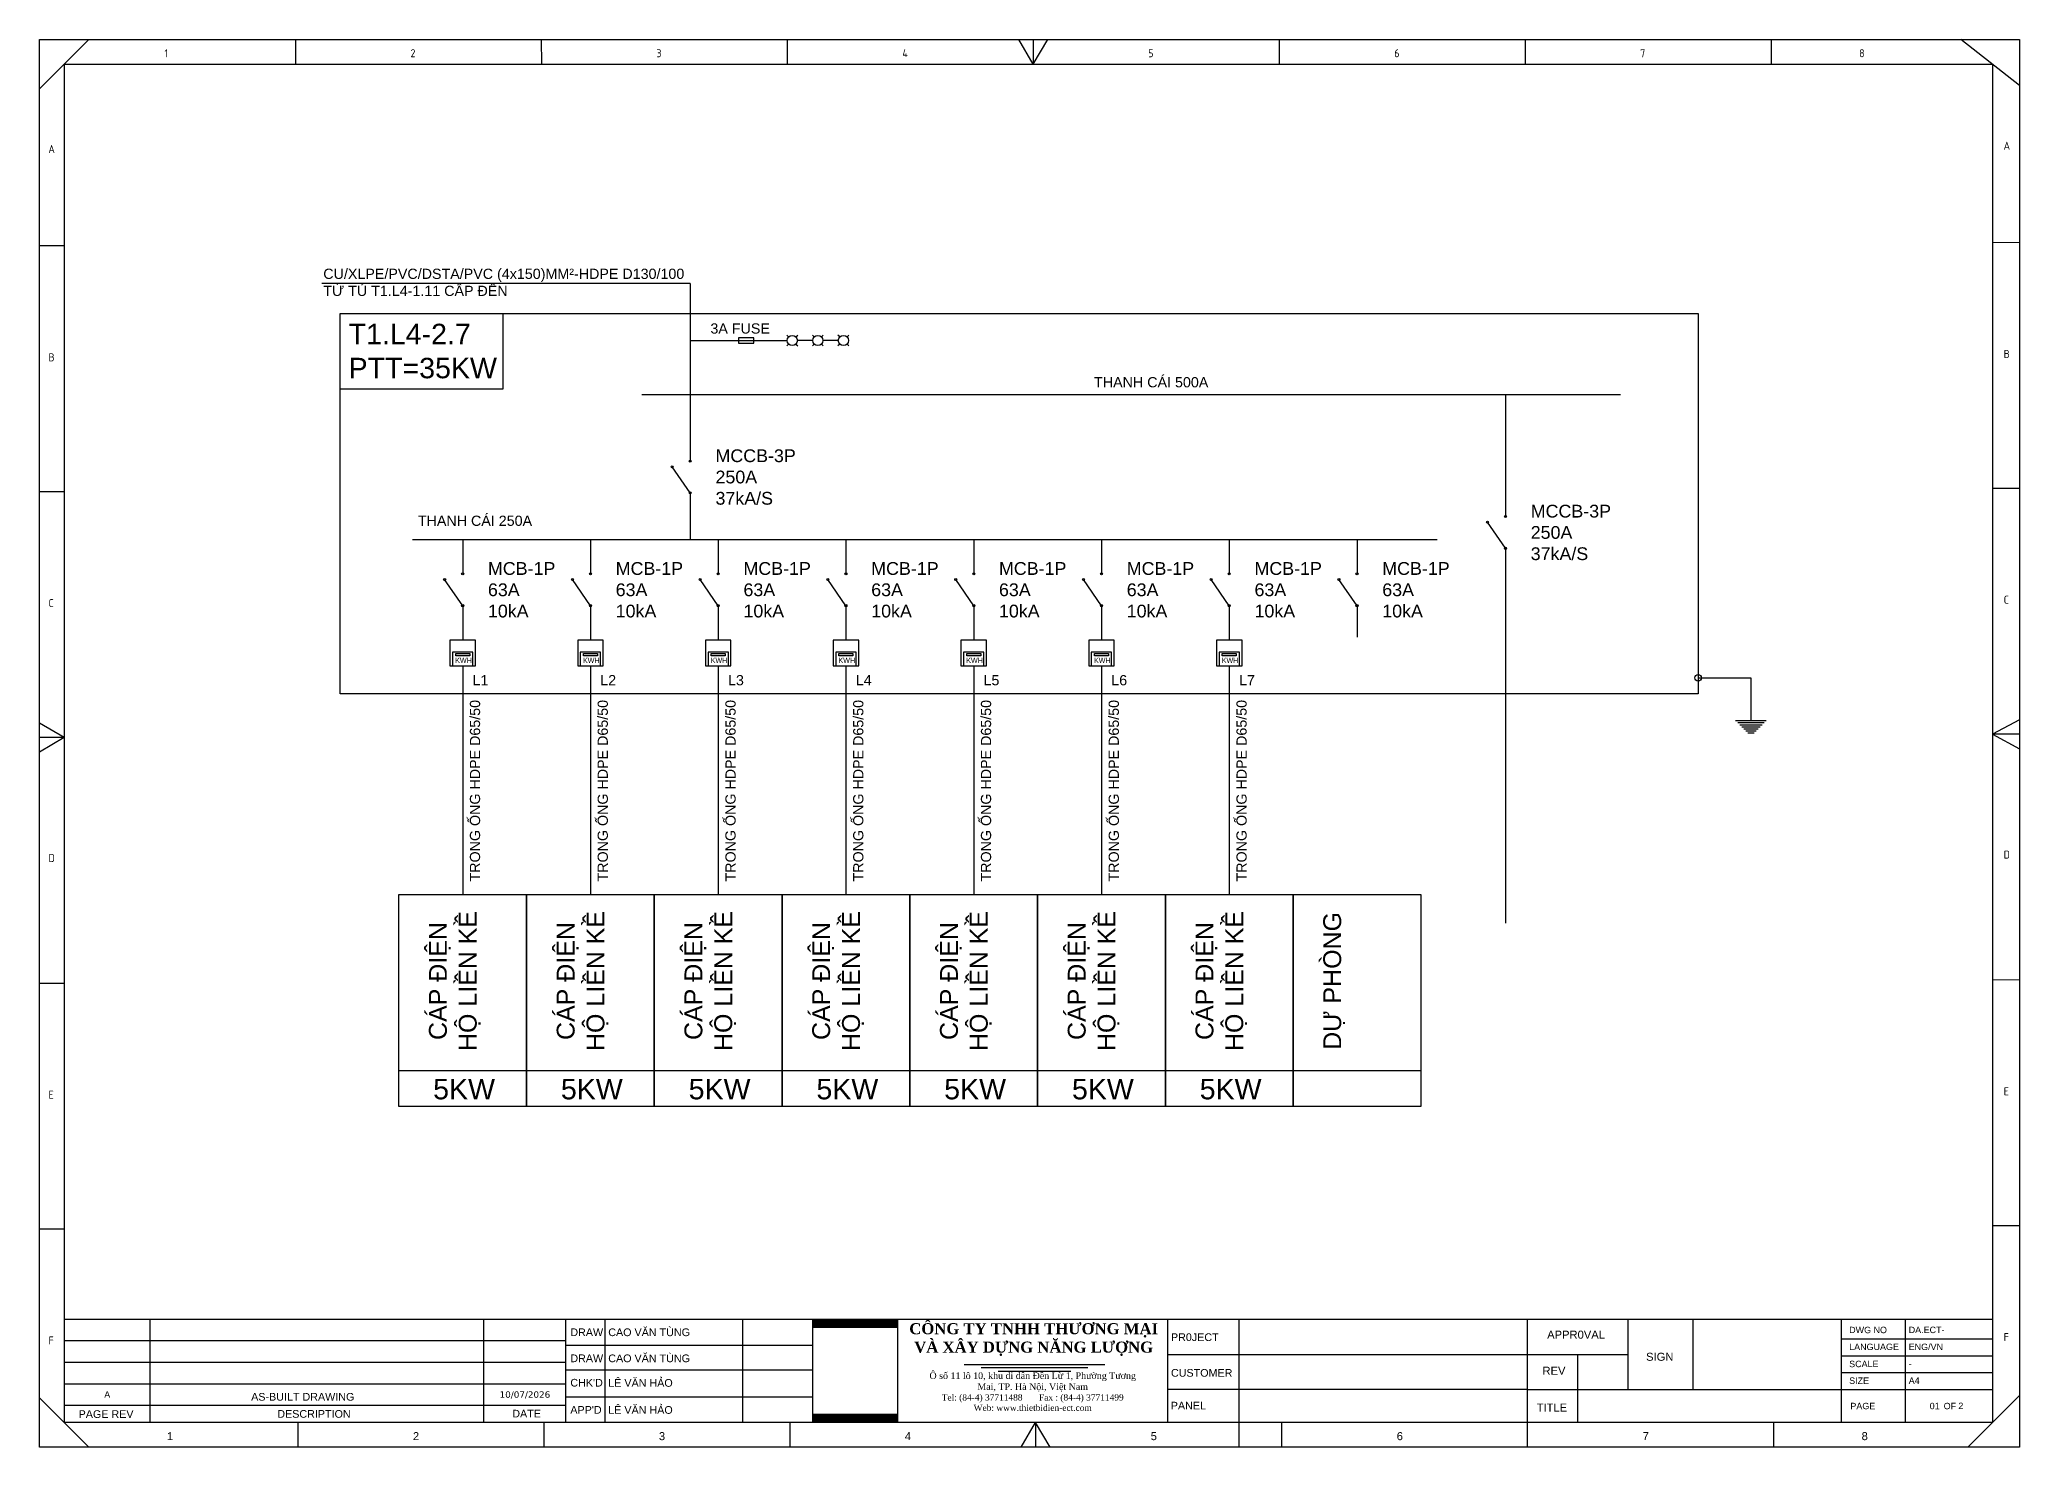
# Model space of a CAD drawing. Header units: millimetres. Extents: x -33730 to 17150, y -76829 to -27437.
# Drawn here: x -14524 to -8597, y -34583 to -30366 of the extents above; entities that cross this region are included whole.
import ezdxf
from ezdxf.enums import TextEntityAlignment as Align

# ---------------------------------------------------------------- set-up
doc = ezdxf.new("R2010")
doc.units = ezdxf.units.MM
doc.header["$LTSCALE"] = 3
doc.layers.add('0 @ 1', color=7, linetype='Continuous')
doc.layers.add('@.VISIBLE', color=7, linetype='Continuous')
doc.styles.add('Annotative', font='arial.ttf')
doc.styles.add('CET-H', font='verdana.ttf', dxfattribs={"height": 4})
doc.styles.add('ROMANS', font='isocp.shx', dxfattribs={"height": 2})
doc.styles.get("Standard").update_dxf_attribs({"font": 'arial.ttf'})

# ---------------------------------------------------------------- blocks, each defined once
blk = doc.blocks.new('DEN BAO PHA_KY HIEU')
for p, q in [((51.78, 11.48), (51.43, 11.83)), ((53.2, 11.48), (53.55, 11.83)), ((56.78, 11.48), (56.43, 11.83)), ((58.2, 11.48), (58.55, 11.83)), ((61.78, 11.48), (61.43, 11.83)), ((63.2, 11.48), (63.55, 11.83)), ((51.78, 10.06), (51.43, 9.71)), ((53.2, 10.06), (53.55, 9.71)), ((56.49, 10.77), (53.49, 10.77)), ((56.78, 10.06), (56.43, 9.71)), ((58.2, 10.06), (58.55, 9.71)), ((61.49, 10.77), (58.49, 10.77)), ((61.78, 10.06), (61.43, 9.71)), ((63.2, 10.06), (63.55, 9.71))]:
    blk.add_line(p, q)
for centre in [(52.49, 10.77), (57.49, 10.77), (62.49, 10.77)]:
    blk.add_circle(centre, 1)
blk = doc.blocks.new('KHUNG TEN CHUAN CET')
at = {"color": 134, "lineweight": 25}
for p, q in [((0, 219.81), (309.02, 219.81)), ((0, 0), (0, 219.81)), ((7.68, 219.81), (0, 212.13)), ((39.92, 219.81), (39.93, 215.97)), ((78.31, 219.81), (78.32, 215.97)), ((116.7, 219.81), (116.7, 215.97)), ((155.09, 215.97), (152.83, 219.81)), ((155.09, 219.81), (155.09, 215.97)), ((155.09, 215.97), (157.36, 219.81)), ((193.47, 219.81), (193.48, 215.97)), ((231.86, 219.81), (231.87, 215.97)), ((270.25, 219.81), (270.26, 215.97)), ((309.02, 212.63), (299.87, 219.81)), ((309.02, 219.81), (309.02, 0)), ((3.85, 215.97), (304.81, 215.97)), ((3.85, 215.97), (3.85, 3.83)), ((304.81, 215.97), (304.81, 3.83)), ((3.85, 187.57), (0, 187.57)), ((309.02, 188.1), (304.81, 188.09)), ((3.85, 149.18), (0, 149.18)), ((309.02, 149.71), (304.81, 149.71)), ((3.85, 110.79), (0, 113.06)), ((309.02, 113.59), (304.81, 111.32)), ((309.02, 111.32), (304.81, 111.32)), ((304.81, 111.32), (309.02, 109.06)), ((3.85, 110.79), (0, 110.79)), ((3.85, 110.79), (0, 108.53)), ((3.85, 72.4), (0, 72.4)), ((309.02, 72.94), (304.81, 72.93)), ((3.85, 34.02), (0, 34.01)), ((308.96, 34.55), (304.81, 34.54)), ((3.85, 19.95), (304.81, 19.95)), ((17.27, 3.85), (17.27, 19.95)), ((88.26, 3.83), (88.26, 19.95)), ((109.76, 3.83), (109.76, 19.95)), ((187.25, 0), (187.25, 19.95)), ((232.25, 0), (232.25, 19.95)), ((247.9, 19.95), (247.9, 8.98)), ((258.12, 8.98), (258.12, 19.95)), ((281.24, 8.98), (281.24, 19.95)), ((291.24, 8.98), (291.24, 19.95)), ((3.85, 16.64), (82.14, 16.64)), ((281.24, 16.9), (304.81, 16.9)), ((3.85, 13.25), (82.14, 13.25)), ((176.12, 14.45), (247.9, 14.45)), ((232.25, 14.45), (247.9, 14.45)), ((240.08, 3.83), (240.08, 14.45)), ((281.24, 14.26), (304.81, 14.26)), ((3.85, 9.87), (82.14, 9.87)), ((281.24, 11.62), (304.81, 11.62)), ((7.68, 0), (0, 7.68)), ((3.85, 6.51), (82.14, 6.51)), ((232.25, 8.98), (176.12, 8.98)), ((232.25, 8.98), (304.81, 8.98)), ((281.24, 3.83), (281.24, 8.98)), ((291.24, 3.83), (291.24, 8.98)), ((309.02, 8.05), (300.98, 0)), ((304.81, 3.83), (3.85, 3.83)), ((40.3, 3.83), (40.31, 0)), ((153.2, 0), (155.47, 3.83)), ((155.46, 3.83), (155.47, 0)), ((157.73, 0), (155.47, 3.83)), ((270.63, 3.83), (270.63, -0.07)), ((309.02, 0), (0, 0))]:
    blk.add_line(p, q, dxfattribs=at)
at = {"color": 134, "lineweight": 25, "ltscale": 50}
for p, q in [((69.36, 3.83), (69.36, 19.95)), ((82.14, 3.83), (82.14, 19.95)), ((120.7, 3.83), (120.7, 19.95)), ((133.95, 3.83), (133.95, 19.95)), ((176.12, 3.83), (176.12, 19.95)), ((82.14, 15.88), (120.7, 15.88)), ((82.14, 12.04), (120.7, 12.04)), ((82.14, 7.82), (120.7, 7.82)), ((78.69, 3.83), (78.69, 0)), ((117.08, 3.83), (117.08, 0)), ((193.85, 3.83), (193.86, 0))]:
    blk.add_line(p, q, dxfattribs=at)
at = {"color": 6}
for p, q in [((144.33, 12.9), (166.25, 12.9)), ((146.99, 12.4), (163.59, 12.4)), ((149.64, 11.85), (160.94, 11.85))]:
    blk.add_line(p, q, dxfattribs=at)
at = {"color": 7, "true_color": 0xffffff, "const_width": 1.35}
for points in [[(120.75, 19.26), (133.91, 19.26)], [(120.75, 4.52), (133.91, 4.52)]]:
    blk.add_lwpolyline(points, dxfattribs=at)
at = {"color": 134, "lineweight": 25, "style": 'ROMANS'}
for s, p in [('1', (19.5, 217.05)), ('2', (57.89, 217.05)), ('3', (96.28, 217.05)), ('4', (134.67, 217.05)), ('5', (173.05, 217.05)), ('6', (211.45, 217.05)), ('7', (249.83, 217.05)), ('8', (284.01, 217.05)), ('A', (1.37, 202.08)), ('A', (306.55, 202.61)), ('B', (1.4, 169.56)), ('B', (306.57, 170.09)), ('C', (306.57, 131.71)), ('C', (1.4, 131.18)), ('D', (306.57, 91.9)), ('D', (1.4, 91.37)), ('E', (1.4, 54.4)), ('E', (306.57, 54.93)), ('F', (1.4, 16.01)), ('F', (306.57, 16.54))]:
    blk.add_text(s, height=1.25, dxfattribs=at).set_placement(p)
at = {"color": 1, "insert": (155.16, 19.34), "char_height": 1.7247, "width": 46.2113, "attachment_point": 2}
blk.add_mtext('{\\fTimes New Roman|b1|i0|c0|p18;CÔNG TY TNHH THƯƠNG MẠI \\PVÀ XÂY DỰNG NĂNG LƯỢNG}', dxfattribs=at)
at = {"color": 3, "insert": (155.01, 11.66), "char_height": 0.99989, "width": 34.762, "attachment_point": 2}
blk.add_mtext('{\\fTimes New Roman|b0|i0|c163|p18;\\H1.029x;Ô số 11 lô 10, khu di dân Đền Lừ 1, Phường \\fTimes New Roman|b0|i0|c0|p18;Tương\\fTimes New Roman|b0|i0|c163|p18; Mai,\\fTimes New Roman|b0|i0|c0|p18; TP. Hà Nội, Việt Nam\\H0.9429x;\\P\\fTimes New Roman|b0|i0|c238|p18;Tel: (84-4) 37711488       Fax : (84-4) 37711499     \\PWeb: www.thietbidien-ect.com\\P\\fTimes New Roman|b0|i0|c0|p18;\\H1.03x;     }', dxfattribs=at)
at = {"style": 'Annotative'}
for tag, p in [('DRAWING_NO', (291.74, 17.78)), ('SCALE', (291.74, 12.47)), ('SIZE', (291.74, 9.86)), ('TOTAL_PAGE', (299.49, 5.93))]:
    blk.add_attdef(tag, p, '', height=1, dxfattribs=at)
for tag, p in [('DRAW_1', (88.76, 17.91)), ('DRAW_2', (88.76, 13.85)), ('CHECKED', (88.76, 10.01)), ('APPROVED', (88.76, 5.79))]:
    blk.add_attdef(tag, text='', height=1.2, dxfattribs=at).set_placement(p, align=Align.MIDDLE_LEFT)
for tag, height, style, p in [('PR0JECT', 1.2, 'Annotative', (209.75, 17.19)), ('CUSTOMER', 1.2, 'Annotative', (209.75, 11.6)), ('REV', 1, 'Annotative', (10.56, 8.19)), ('DATE', 1, 'CET-H', (75.75, 8.19)), ('PR0JECT_N0.', 1.2, 'Annotative', (209.75, 6.47)), ('TEN_BAN_VE', 1.2, 'Annotative', (260.66, 6.41))]:
    blk.add_attdef(tag, text='', height=height, dxfattribs=dict(style=style)).set_placement(p, align=Align.MIDDLE_CENTER)
blk.add_attdef('PAGE', text='', height=1, dxfattribs=at).set_placement((296.57, 5.9), align=Align.RIGHT)
at = {"layer": '0 @ 1', "color": 134, "lineweight": 25, "style": 'Annotative'}
for s, height, p in [('DWG NO', 1, (282.45, 17.78)), ('PR0JECT', 1.2, (176.59, 16.55)), ('APPR0VAL', 1.249, (235.31, 16.92)), ('LANGUAGE ', 1, (282.45, 15.14)), ('ENG/VN', 1, (291.74, 15.14)), ('REV', 1.249, (234.58, 11.29)), ('SIGN', 1.249, (250.75, 13.47)), ('SCALE ', 1, (282.45, 12.47)), ('CUSTOMER', 1.2, (176.59, 10.98)), ('SIZE ', 1, (282.45, 9.86)), ('AS-BUILT DRAWING', 1.2, (33.02, 7.24)), ('PANEL', 1.2, (176.56, 5.86)), ('TITLE ', 1.249, (233.67, 5.53)), ('PAGE ', 1, (282.64, 5.9)), ('OF', 1, (297.2, 5.9)), ('PAGE REV', 1.2, (6.09, 4.54)), ('DESCRIPTION', 1.2, (37.1, 4.57)), ('DATE', 1.2, (73.78, 4.61)), ('1', 1.25, (19.88, 1.07)), ('2', 1.25, (58.27, 1.07)), ('3', 1.25, (96.66, 1.07)), ('4', 1.25, (135.05, 1.07)), ('5', 1.25, (173.43, 1.07)), ('6', 1.25, (211.83, 1.07)), ('7', 1.25, (250.21, 1.07)), ('8', 1.25, (284.39, 1.07))]:
    blk.add_text(s, height=height, dxfattribs=at).set_placement(p)
for s, p in [('DRAW', (82.84, 17.92)), ('DRAW', (82.84, 13.85)), ("CHK'D", (82.84, 10.04)), ("APP'D", (82.84, 5.8))]:
    blk.add_text(s, height=1.2, dxfattribs=at).set_placement(p, align=Align.MIDDLE_LEFT)
blk = doc.blocks.new('*U2408')
ref = blk.add_blockref('KHUNG TEN CHUAN CET', (-14523.9, -34581.7), dxfattribs=dict(xscale=19.18109915809952, yscale=19.18109915809952, zscale=19.18109915809952))
ref.add_attrib('DATE', '10/07/2026', dxfattribs={"layer": '0 @ 1', "height": 19.18, "style": 'CET-H'}).set_placement((-13070.9, -34424.6), align=Align.MIDDLE_CENTER)
ref.add_attrib('APPROVED', 'LÊ VĂN HẢO', dxfattribs={"layer": '0 @ 1', "height": 23.02, "style": 'Annotative'}).set_placement((-12821.4, -34470.7), align=Align.MIDDLE_LEFT)
ref.add_attrib('CHECKED', 'LÊ VĂN HẢO', dxfattribs={"layer": '0 @ 1', "height": 23.02, "style": 'Annotative'}).set_placement((-12821.4, -34389.7), align=Align.MIDDLE_LEFT)
ref.add_attrib('DRAW_2', 'CAO VĂN TÙNG', dxfattribs={"layer": '0 @ 1', "height": 23.017, "style": 'Annotative'}).set_placement((-12821.4, -34316.1), align=Align.MIDDLE_LEFT)
ref.add_attrib('DRAW_1', 'CAO VĂN TÙNG', dxfattribs={"layer": '0 @ 1', "height": 23.017, "style": 'Annotative'}).set_placement((-12821.4, -34238), align=Align.MIDDLE_LEFT)
ref.add_attrib('TOTAL_PAGE', '2', (-8779.3, -34468), dxfattribs={"layer": '0 @ 1', "height": 19.2, "style": 'Annotative'})
ref.add_attrib('PAGE', '01', dxfattribs={"layer": '0 @ 1', "height": 19.18, "style": 'Annotative'}).set_placement((-8835.4, -34468.5), align=Align.RIGHT)
ref.add_attrib('DRAWING_NO', 'DA.ECT-', (-8928, -34240.5), dxfattribs={"layer": '0 @ 1', "height": 19.18, "style": 'Annotative'})
ref.add_attrib('SIZE', 'A4', (-8928, -34392.5), dxfattribs={"layer": '0 @ 1', "height": 19.18, "style": 'Annotative'})
ref.add_attrib('SCALE', '-', (-8928, -34342.4), dxfattribs={"layer": '0 @ 1', "height": 19.2, "style": 'Annotative'})
ref.add_attrib('REV', 'A', dxfattribs={"layer": '0 @ 1', "height": 19.2, "style": 'Annotative'}).set_placement((-14321.4, -34424.6), align=Align.MIDDLE_CENTER)

msp = doc.modelspace()

# ---------------------------------------------------------------- linework, layer by layer
for p, q in [((-12575.96, -31096.64), (-13679.21, -31096.64)), ((-12575.96, -31096.64), (-12575.96, -31565.4)), ((-12575.96, -31267), (-12431.23, -31267)), ((-12431.23, -31267), (-12385.33, -31267)), ((-12385.33, -31267), (-12285.69, -31267)), ((-12720.76, -31428.41), (-9791.09, -31428.41)), ((-10135.23, -31428.39), (-10135.23, -31691.47)), ((-12575.96, -31565.4), (-12575.96, -31628.48)), ((-12575.96, -31723.55), (-12629.94, -31645.28)), ((-10135.23, -31691.47), (-10135.23, -31794.48)), ((-12575.96, -31723.55), (-12575.96, -31817.9)), ((-12575.96, -31817.9), (-12575.96, -31863.26)), ((-10135.23, -31889.56), (-10189.2, -31811.28)), ((-13407.27, -31863.26), (-10340.21, -31863.26)), ((-13257.22, -31863.26), (-13257.22, -31966.27)), ((-12874.72, -31863.26), (-12874.72, -31966.27)), ((-12492.22, -31863.26), (-12492.22, -31966.27)), ((-12109.72, -31863.26), (-12109.72, -31966.27)), ((-11727.22, -31863.26), (-11727.22, -31966.27)), ((-11344.72, -31863.26), (-11344.72, -31966.27)), ((-10962.22, -31863.26), (-10962.22, -31966.27)), ((-10579.72, -31863.26), (-10579.72, -31966.27)), ((-10135.23, -31889.56), (-10135.23, -31983.91)), ((-13257.22, -32061.35), (-13311.19, -31983.08)), ((-12874.72, -32061.35), (-12928.69, -31983.08)), ((-12492.22, -32061.35), (-12546.19, -31983.08)), ((-12109.72, -32061.35), (-12163.69, -31983.08)), ((-11727.22, -32061.35), (-11781.19, -31983.08)), ((-11344.72, -32061.35), (-11398.69, -31983.08)), ((-10962.22, -32061.35), (-11016.19, -31983.08)), ((-10579.72, -32061.35), (-10633.69, -31983.08)), ((-10135.23, -31983.91), (-10135.23, -33012.14)), ((-13257.22, -32061.35), (-13257.22, -32155.7)), ((-12874.72, -32061.35), (-12874.72, -32155.7)), ((-12492.22, -32061.35), (-12492.22, -32155.7)), ((-12109.72, -32061.35), (-12109.72, -32155.7)), ((-11727.22, -32061.35), (-11727.22, -32155.7)), ((-11344.72, -32061.35), (-11344.72, -32155.7)), ((-10962.22, -32061.35), (-10962.22, -32155.7)), ((-10579.72, -32061.35), (-10579.72, -32155.7)), ((-13257.22, -32155.7), (-13257.22, -32164.87)), ((-12874.72, -32155.7), (-12874.72, -32164.87)), ((-12492.22, -32155.7), (-12492.22, -32164.87)), ((-12109.72, -32155.7), (-12109.72, -32164.87)), ((-11727.22, -32155.7), (-11727.22, -32164.87)), ((-11344.72, -32155.7), (-11344.72, -32164.87)), ((-10962.22, -32155.7), (-10962.22, -32164.87)), ((-13257.22, -32241.37), (-13257.22, -32926.86)), ((-12874.72, -32241.37), (-12874.72, -32926.86)), ((-12492.22, -32241.37), (-12492.22, -32926.86)), ((-12109.72, -32241.37), (-12109.72, -32926.86)), ((-11727.22, -32241.37), (-11727.22, -32926.86)), ((-11344.72, -32241.37), (-11344.72, -32926.86)), ((-10962.22, -32241.37), (-10962.22, -32926.86)), ((-9558.08, -32277.29), (-9400.21, -32277.29)), ((-9400.21, -32277.29), (-9400.21, -32405.59)), ((-9446.11, -32405.59), (-9354.31, -32405.59)), ((-9439.99, -32411.71), (-9360.43, -32411.71)), ((-9433.87, -32417.83), (-9366.55, -32417.83)), ((-9427.75, -32423.95), (-9372.67, -32423.95)), ((-9421.63, -32430.07), (-9378.79, -32430.07)), ((-9415.51, -32436.19), (-9384.91, -32436.19)), ((-9409.39, -32442.31), (-9391.03, -32442.31)), ((-13448.47, -33453.76), (-13065.97, -33453.76)), ((-13065.97, -33453.76), (-12683.47, -33453.76)), ((-12683.47, -33453.76), (-12300.97, -33453.76)), ((-12300.97, -33453.76), (-11918.47, -33453.76)), ((-11918.47, -33453.76), (-11535.97, -33453.76)), ((-11535.97, -33453.76), (-11153.47, -33453.76)), ((-11153.47, -33453.76), (-10770.97, -33453.76)), ((-10770.97, -33453.76), (-10388.47, -33453.76))]:
    msp.add_line(p, q)
for points in [[(-13623.97, -31186.59), (-13136.61, -31186.59), (-13136.61, -31412.56), (-13623.97, -31412.56)], [(-13623.97, -31186.61), (-9558.08, -31186.61), (-9558.08, -32325.48), (-13623.97, -32325.48)], [(-12431.23, -31274.65), (-12385.33, -31274.65), (-12385.33, -31259.35), (-12431.23, -31259.35)], [(-13295.47, -32241.37), (-13218.97, -32241.37), (-13218.97, -32164.87), (-13295.47, -32164.87)], [(-12912.97, -32241.37), (-12836.47, -32241.37), (-12836.47, -32164.87), (-12912.97, -32164.87)], [(-12530.47, -32241.37), (-12453.97, -32241.37), (-12453.97, -32164.87), (-12530.47, -32164.87)], [(-12147.97, -32241.37), (-12071.47, -32241.37), (-12071.47, -32164.87), (-12147.97, -32164.87)], [(-11765.47, -32241.37), (-11688.97, -32241.37), (-11688.97, -32164.87), (-11765.47, -32164.87)], [(-11382.97, -32241.37), (-11306.47, -32241.37), (-11306.47, -32164.87), (-11382.97, -32164.87)], [(-11000.47, -32241.37), (-10923.97, -32241.37), (-10923.97, -32164.87), (-11000.47, -32164.87)], [(-13287.64, -32241.37), (-13226.79, -32241.37), (-13226.79, -32200.44), (-13287.64, -32200.44)], [(-13278.11, -32204.78), (-13236.32, -32204.78), (-13236.32, -32211.97), (-13278.11, -32211.97)], [(-12905.14, -32241.37), (-12844.29, -32241.37), (-12844.29, -32200.44), (-12905.14, -32200.44)], [(-12895.61, -32204.78), (-12853.82, -32204.78), (-12853.82, -32211.97), (-12895.61, -32211.97)], [(-12522.64, -32241.37), (-12461.79, -32241.37), (-12461.79, -32200.44), (-12522.64, -32200.44)], [(-12513.11, -32204.78), (-12471.32, -32204.78), (-12471.32, -32211.97), (-12513.11, -32211.97)], [(-12140.14, -32241.37), (-12079.29, -32241.37), (-12079.29, -32200.44), (-12140.14, -32200.44)], [(-12130.61, -32204.78), (-12088.82, -32204.78), (-12088.82, -32211.97), (-12130.61, -32211.97)], [(-11757.64, -32241.37), (-11696.79, -32241.37), (-11696.79, -32200.44), (-11757.64, -32200.44)], [(-11748.11, -32204.78), (-11706.32, -32204.78), (-11706.32, -32211.97), (-11748.11, -32211.97)], [(-11375.14, -32241.37), (-11314.29, -32241.37), (-11314.29, -32200.44), (-11375.14, -32200.44)], [(-11365.61, -32204.78), (-11323.82, -32204.78), (-11323.82, -32211.97), (-11365.61, -32211.97)], [(-10992.64, -32241.37), (-10931.79, -32241.37), (-10931.79, -32200.44), (-10992.64, -32200.44)], [(-10983.11, -32204.78), (-10941.32, -32204.78), (-10941.32, -32211.97), (-10983.11, -32211.97)], [(-13448.47, -32926.86), (-13065.97, -32926.86), (-13065.97, -33561.64), (-13448.47, -33561.64)], [(-13065.97, -32926.86), (-12683.47, -32926.86), (-12683.47, -33561.64), (-13065.97, -33561.64)], [(-12683.47, -32926.86), (-12300.97, -32926.86), (-12300.97, -33561.64), (-12683.47, -33561.64)], [(-12300.97, -32926.86), (-11918.47, -32926.86), (-11918.47, -33561.64), (-12300.97, -33561.64)], [(-11918.47, -32926.86), (-11535.97, -32926.86), (-11535.97, -33561.64), (-11918.47, -33561.64)], [(-11535.97, -32926.86), (-11153.47, -32926.86), (-11153.47, -33561.64), (-11535.97, -33561.64)], [(-11153.47, -32926.86), (-10770.97, -32926.86), (-10770.97, -33561.64), (-11153.47, -33561.64)], [(-10770.97, -32926.86), (-10388.47, -32926.86), (-10388.47, -33561.64), (-10770.97, -33561.64)]]:
    msp.add_lwpolyline(points, close=True)
for centre, radius in [((-12629.94, -31645.28), 3.06), ((-12575.96, -31628.48), 3.06), ((-12575.96, -31723.55), 3.06), ((-10189.2, -31811.28), 3.06), ((-10135.23, -31794.48), 3.06), ((-10135.23, -31889.56), 3.06), ((-13311.19, -31983.08), 3.06), ((-13257.22, -31966.27), 3.06), ((-12928.69, -31983.08), 3.06), ((-12874.72, -31966.27), 3.06), ((-12546.19, -31983.08), 3.06), ((-12492.22, -31966.27), 3.06), ((-12163.69, -31983.08), 3.06), ((-12109.72, -31966.27), 3.06), ((-11781.19, -31983.08), 3.06), ((-11727.22, -31966.27), 3.06), ((-11398.69, -31983.08), 3.06), ((-11344.72, -31966.27), 3.06), ((-11016.19, -31983.08), 3.06), ((-10962.22, -31966.27), 3.06), ((-10633.69, -31983.08), 3.06), ((-10579.72, -31966.27), 3.06), ((-13257.22, -32061.35), 3.06), ((-12874.72, -32061.35), 3.06), ((-12492.22, -32061.35), 3.06), ((-12109.72, -32061.35), 3.06), ((-11727.22, -32061.35), 3.06), ((-11344.72, -32061.35), 3.06), ((-10962.22, -32061.35), 3.06), ((-10579.72, -32061.35), 3.06), ((-9558.08, -32277.29), 9.8)]:
    msp.add_circle(centre, radius)

# ---------------------------------------------------------------- block references
at = {"xscale": 15.3, "yscale": 15.3, "zscale": 15.3}
msp.add_blockref('DEN BAO PHA_KY HIEU', (-13073.52, -31431.76), dxfattribs=at)
at = {"layer": '@.VISIBLE'}
msp.add_blockref('*U2408', (0, 0), dxfattribs=at)

# ---------------------------------------------------------------- texts
at = {"attachment_point": 1}
for s, width, insert, char_height in [('CU/XLPE/PVC/DSTA/PVC (4x150)MM²-HDPE D130/100\\PTỪ TỦ T1.L4-1.11 CẤP ĐẾN', 1198.542, (-13674.54, -31051.92), 30.6), ('T1.L4-2.7\\PPTT=35KW', 1198.542, (-13598.86, -31216.88), 61.2), ('3A FUSE', 1198.542, (-12515.55, -31215.68), 30.6), ('THANH CÁI 500A', 1198.542, (-11366.86, -31376.71), 30.6), ('MCCB-3P\\P250A\\P37kA/S', 509.7292, (-12500.4, -31593.05), 38.25), ('MCCB-3P\\P250A\\P37kA/S', 509.7292, (-10059.66, -31759.06), 38.25), ('THANH CÁI 250A', 1198.542, (-13391.44, -31791.66), 30.6), ('MCB-1P\\P63A\\P10kA', 509.7292, (-13181.65, -31930.85), 38.25), ('MCB-1P\\P63A\\P10kA', 509.7292, (-12799.15, -31930.85), 38.25), ('MCB-1P\\P63A\\P10kA', 509.7292, (-12416.65, -31930.85), 38.25), ('MCB-1P\\P63A\\P10kA', 509.7292, (-12034.15, -31930.85), 38.25), ('MCB-1P\\P63A\\P10kA', 509.7292, (-11651.65, -31930.85), 38.25), ('MCB-1P\\P63A\\P10kA', 509.7292, (-11269.15, -31930.85), 38.25), ('MCB-1P\\P63A\\P10kA', 509.7292, (-10886.65, -31930.85), 38.25), ('MCB-1P\\P63A\\P10kA', 509.7292, (-10504.15, -31930.85), 38.25), ('KWH', 509.7292, (-13279.75, -32217.46), 15.3), ('KWH', 509.7292, (-12897.25, -32217.46), 15.3), ('KWH', 509.7292, (-12514.75, -32217.46), 15.3), ('KWH', 509.7292, (-12132.25, -32217.46), 15.3), ('KWH', 509.7292, (-11749.75, -32217.46), 15.3), ('KWH', 509.7292, (-11367.25, -32217.46), 15.3), ('KWH', 509.7292, (-10984.75, -32217.46), 15.3), ('L1', 1198.542, (-13227.89, -32269.25), 30.6), ('L2', 1198.542, (-12845.39, -32269.25), 30.6), ('L3', 1198.542, (-12462.89, -32269.25), 30.6), ('L4', 1198.542, (-12080.39, -32269.25), 30.6), ('L5', 1198.542, (-11697.89, -32269.25), 30.6), ('L6', 1198.542, (-11315.39, -32269.25), 30.6), ('L7', 1198.542, (-10932.89, -32269.25), 30.6), ('\\pi508.89037;5KW', 1198.542, (-13854.54, -33478.99), 61.2), ('\\pi508.89037;5KW', 1198.542, (-13472.04, -33478.99), 61.2), ('\\pi508.89037;5KW', 1198.542, (-13089.54, -33478.99), 61.2), ('\\pi508.89037;5KW', 1198.542, (-12707.04, -33478.99), 61.2), ('\\pi508.89037;5KW', 1198.542, (-12324.54, -33478.99), 61.2), ('\\pi508.89037;5KW', 1198.542, (-11942.04, -33478.99), 61.2), ('\\pi508.89037;5KW', 1198.542, (-11559.54, -33478.99), 61.2)]:
    msp.add_mtext_dynamic_manual_height_columns(s, width=width, gutter_width=15.3, heights=[0], dxfattribs=dict(at, insert=insert, char_height=char_height))
at = {"attachment_point": 1, "rotation": 90}
for s, insert, char_height in [('TRONG ỐNG HDPE D65/50', (-13235.68, -32887.61), 30.6), ('TRONG ỐNG HDPE D65/50', (-12853.18, -32887.61), 30.6), ('TRONG ỐNG HDPE D65/50', (-12470.68, -32887.61), 30.6), ('TRONG ỐNG HDPE D65/50', (-12088.18, -32887.61), 30.6), ('TRONG ỐNG HDPE D65/50', (-11705.68, -32887.61), 30.6), ('TRONG ỐNG HDPE D65/50', (-11323.18, -32887.61), 30.6), ('TRONG ỐNG HDPE D65/50', (-10940.68, -32887.61), 30.6), ('\\pi427.53476;CÁP ĐIỆN\\P\\pi394.33083;HỘ LIỀN KỀ', (-13358.24, -33789.96), 53.55), ('\\pi427.53476;CÁP ĐIỆN\\P\\pi394.33083;HỘ LIỀN KỀ', (-12975.74, -33789.96), 53.55), ('\\pi427.53476;CÁP ĐIỆN\\P\\pi394.33083;HỘ LIỀN KỀ', (-12593.24, -33789.96), 53.55), ('\\pi427.53476;CÁP ĐIỆN\\P\\pi394.33083;HỘ LIỀN KỀ', (-12210.74, -33789.96), 53.55), ('\\pi427.53476;CÁP ĐIỆN\\P\\pi394.33083;HỘ LIỀN KỀ', (-11828.24, -33789.96), 53.55), ('\\pi427.53476;CÁP ĐIỆN\\P\\pi394.33083;HỘ LIỀN KỀ', (-11445.74, -33789.96), 53.55), ('\\pi427.53476;CÁP ĐIỆN\\P\\pi394.33083;HỘ LIỀN KỀ', (-11063.24, -33789.96), 53.55), ('\\pi397.98363;DỰ PHÒNG', (-10680.74, -33789.96), 53.55)]:
    msp.add_mtext_dynamic_manual_height_columns(s, width=1198.542, gutter_width=15.3, heights=[0], dxfattribs=dict(at, insert=insert, char_height=char_height))

doc.saveas('drawing.dxf')
